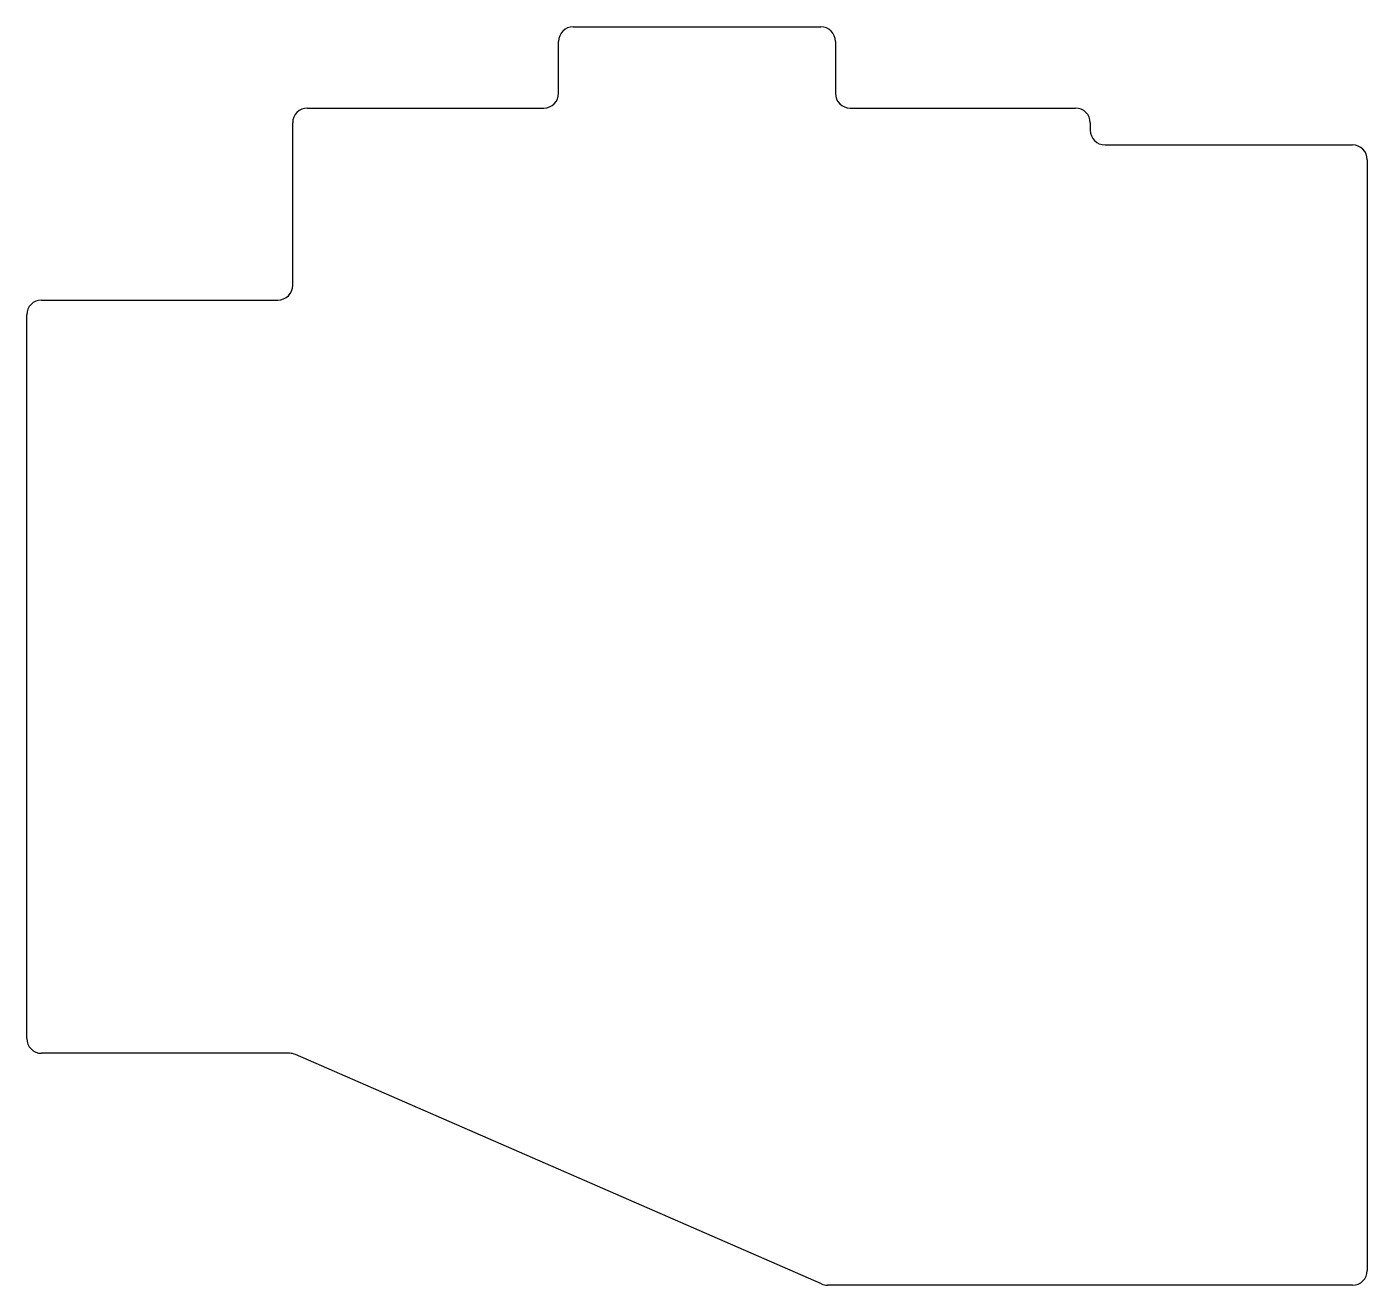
# Model space of a CAD drawing. Header units: millimetres. Extents: x 116 to 206.8, y -174.2 to -89.
import ezdxf

# ---------------------------------------------------------------- set-up
doc = ezdxf.new("R2010")
doc.units = ezdxf.units.MM

msp = doc.modelspace()

# ---------------------------------------------------------------- linework, layer by layer
for p, q in [((153, -89), (169.75, -89)), ((152, -93.5), (152, -90)), ((170.75, -90), (170.75, -93.5)), ((135, -94.5), (151, -94.5)), ((171.75, -94.5), (187, -94.5)), ((134, -106.5), (134, -95.5)), ((188, -95.5), (188, -96)), ((189, -97), (205.75, -97)), ((206.75, -98), (206.75, -173.2)), ((117, -107.5), (133, -107.5)), ((116, -157.5), (116, -108.5)), ((133.791, -158.5), (117, -158.5)), ((169.809, -174.117), (134.191, -158.583)), ((205.75, -174.2), (170.209, -174.2))]:
    msp.add_line(p, q)
for centre, start, end in [((153, -90), 90, 180), ((169.75, -90), 0, 90), ((151, -93.5), 270, 0), ((171.75, -93.5), 180, 270), ((135, -95.5), 90, 180), ((187, -95.5), 0, 90), ((189, -96), 180, 270), ((205.75, -98), 0, 90), ((133, -106.5), 270, 0), ((117, -108.5), 90, 180), ((117, -157.5), 180, 270), ((133.791, -159.5), 66.43745, 90), ((205.75, -173.2), 270, 0), ((170.209, -173.2), 246.43745, 270)]:
    msp.add_arc(centre, 1, start, end)

doc.saveas('drawing.dxf')
